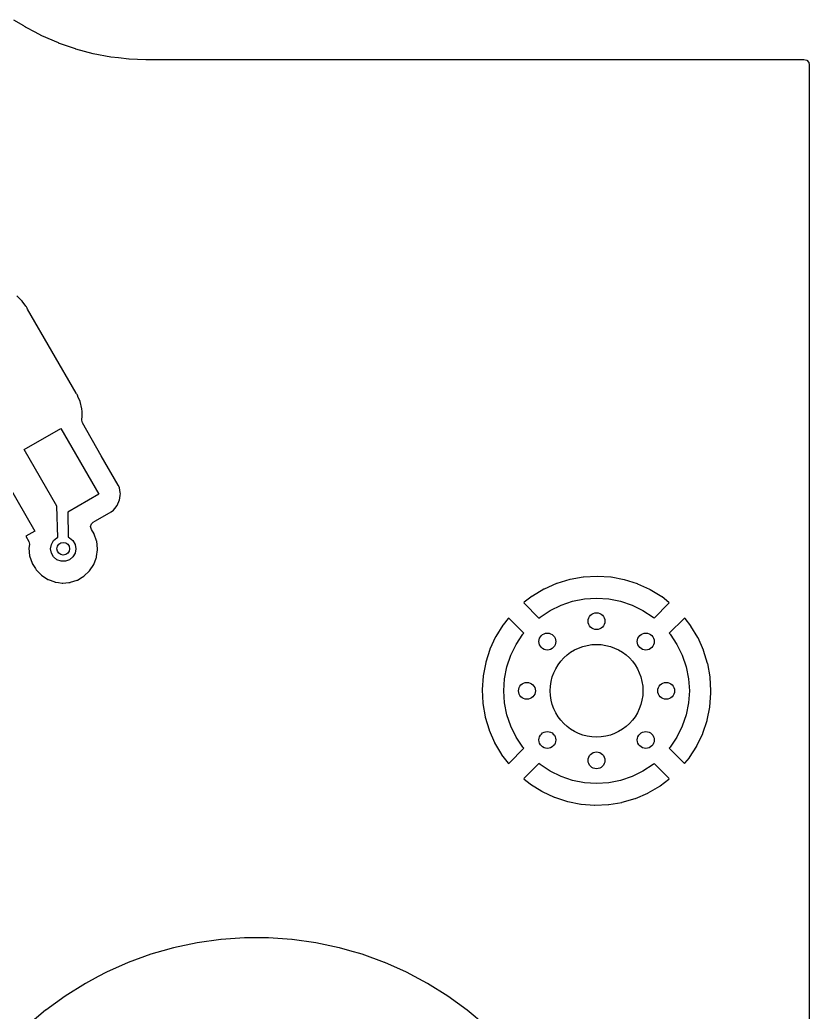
# Model space of a CAD drawing. Extents: x 144 to 253, y -181 to -52.
# Drawn here: x 225.39 to 244.1, y -83.42 to -59.89 of the extents above; entities that cross this region are included whole.
import ezdxf

# ---------------------------------------------------------------- set-up
doc = ezdxf.new("R2010")
doc.units = 0
doc.layers.add('BLACK', color=7, linetype='CONTINUOUS')

msp = doc.modelspace()

# ---------------------------------------------------------------- linework, layer by layer
at = {"layer": 'BLACK', "linetype": 'CONTINUOUS'}
for p, q in [((225.241, -59.8856), (225.477, -60.0218)), ((225.477, -60.0218), (225.494, -60.0338)), ((225.494, -60.0338), (225.51, -60.0465)), ((225.51, -60.0465), (225.521, -60.0529)), ((225.521, -60.0529), (225.525, -60.0547)), ((225.525, -60.0547), (225.526, -60.0549)), ((225.526, -60.0549), (225.537, -60.0602)), ((225.537, -60.0602), (225.746, -60.1705)), ((225.746, -60.1705), (225.903, -60.254)), ((225.903, -60.254), (225.906, -60.2549)), ((225.906, -60.2549), (225.906, -60.2549)), ((225.906, -60.2549), (226.298, -60.4259)), ((226.298, -60.4259), (226.298, -60.4259)), ((226.298, -60.4259), (226.3, -60.4269)), ((226.3, -60.4269), (226.302, -60.4276)), ((226.302, -60.4276), (226.302, -60.4276)), ((226.302, -60.4276), (226.706, -60.5689)), ((226.706, -60.5689), (226.706, -60.5689)), ((226.706, -60.5689), (226.708, -60.5697)), ((226.708, -60.5697), (226.71, -60.5703)), ((226.71, -60.5703), (226.71, -60.5703)), ((226.71, -60.5703), (227.123, -60.681)), ((227.123, -60.681), (227.123, -60.681)), ((227.123, -60.681), (227.126, -60.6816)), ((227.126, -60.6816), (227.55, -60.762)), ((227.55, -60.762), (227.729, -60.7821)), ((227.729, -60.7821), (227.978, -60.8101)), ((227.978, -60.8101), (227.978, -60.8101)), ((227.978, -60.8101), (227.98, -60.8104)), ((227.98, -60.8104), (228.38, -60.8254)), ((228.38, -60.8254), (228.39, -60.8264)), ((228.39, -60.8264), (228.39, -60.8264)), ((228.39, -60.8264), (228.395, -60.8268)), ((228.395, -60.8268), (228.4, -60.8276)), ((228.4, -60.8276), (228.406, -60.8277)), ((228.406, -60.8277), (228.407, -60.8277)), ((228.407, -60.8277), (228.407, -60.8277)), ((228.407, -60.8277), (228.412, -60.8278)), ((228.412, -60.8278), (228.44, -60.8238)), ((228.44, -60.8238), (228.458, -60.8225)), ((228.458, -60.8225), (243.976, -60.8225)), ((243.976, -60.8225), (244.044, -60.8425)), ((244.044, -60.8425), (244.091, -60.8962)), ((244.091, -60.8962), (244.102, -60.9485)), ((244.102, -60.9485), (244.102, -93.2813)), ((225.441, -66.545), (225.32, -66.4312)), ((225.446, -66.5492), (225.441, -66.545)), ((225.441, -66.545), (225.441, -66.545)), ((225.449, -66.5542), (225.446, -66.5492)), ((225.537, -66.6771), (225.449, -66.5542)), ((225.541, -66.6816), (225.537, -66.6771)), ((225.55, -66.6942), (225.541, -66.6816)), ((225.557, -66.7051), (225.55, -66.6942)), ((225.558, -66.7096), (225.557, -66.7051)), ((225.558, -66.7097), (225.558, -66.7096)), ((225.564, -66.7239), (225.558, -66.7097)), ((225.573, -66.7428), (225.564, -66.7239)), ((226.723, -68.7359), (225.573, -66.7428)), ((226.733, -68.7507), (226.723, -68.7359)), ((226.747, -68.7688), (226.733, -68.7507)), ((226.75, -68.7726), (226.747, -68.7688)), ((226.747, -68.7688), (226.747, -68.7688)), ((226.757, -68.7836), (226.75, -68.7726)), ((226.758, -68.7881), (226.757, -68.7836)), ((226.765, -68.8056), (226.758, -68.7881)), ((226.758, -68.7881), (226.758, -68.7881)), ((226.768, -68.8136), (226.765, -68.8056)), ((226.824, -68.936), (226.768, -68.8136)), ((226.864, -69.1101), (226.824, -68.936)), ((226.866, -69.1712), (226.864, -69.1101)), ((226.869, -69.2672), (226.866, -69.1712)), ((226.857, -69.3758), (226.858, -69.3613)), ((226.873, -69.4448), (226.857, -69.3758)), ((226.858, -69.3613), (226.869, -69.295)), ((226.87, -69.2889), (226.869, -69.2672)), ((226.869, -69.295), (226.87, -69.2889)), ((226.869, -69.295), (226.869, -69.295)), ((225.495, -70.0747), (226.361, -69.5747)), ((226.361, -69.5747), (227.261, -71.1336)), ((227.321, -70.2206), (226.873, -69.4448)), ((226.272, -71.4203), (225.495, -70.0747)), ((227.726, -70.921), (227.321, -70.2206)), ((224.846, -70.4497), (225.746, -72.0086)), ((227.751, -70.9783), (227.726, -70.921)), ((227.752, -70.986), (227.751, -70.9783)), ((227.77, -71.0933), (227.752, -70.986)), ((227.752, -70.986), (227.752, -70.986)), ((227.261, -71.1336), (226.525, -71.5584)), ((227.7, -71.4005), (227.757, -71.2666)), ((227.757, -71.2666), (227.762, -71.2262)), ((227.762, -71.2262), (227.771, -71.1564)), ((227.775, -71.1219), (227.77, -71.0933)), ((227.771, -71.1564), (227.775, -71.1219)), ((226.289, -72.1607), (226.272, -71.4203)), ((227.557, -71.5499), (227.608, -71.513)), ((227.608, -71.513), (227.673, -71.433)), ((227.673, -71.433), (227.694, -71.4074)), ((227.694, -71.4074), (227.7, -71.4005)), ((227.694, -71.4074), (227.694, -71.4074)), ((226.525, -71.5584), (226.539, -72.1561)), ((227.132, -71.795), (227.185, -71.765)), ((227.185, -71.765), (227.557, -71.5499)), ((227.069, -71.9026), (227.09, -71.8347)), ((227.089, -71.9709), (227.069, -71.9026)), ((227.154, -72.0758), (227.089, -71.9709)), ((227.09, -71.8347), (227.132, -71.795)), ((225.746, -72.0086), (225.533, -72.1316)), ((225.533, -72.1316), (225.602, -72.2515)), ((226.138, -72.3247), (226.191, -72.2345)), ((226.191, -72.2345), (226.27, -72.1675)), ((226.27, -72.1675), (226.289, -72.1607)), ((226.539, -72.1561), (226.57, -72.1675)), ((226.57, -72.1675), (226.65, -72.2345)), ((226.65, -72.2345), (226.702, -72.3247)), ((227.156, -72.0824), (227.154, -72.0758)), ((227.211, -72.2404), (227.156, -72.0824)), ((227.156, -72.0824), (227.156, -72.0824)), ((225.602, -72.2515), (225.618, -72.3204)), ((225.618, -72.3302), (225.607, -72.4159)), ((225.607, -72.4159), (225.624, -72.5965)), ((225.618, -72.3204), (225.618, -72.3302)), ((226.12, -72.4273), (226.138, -72.3247)), ((226.138, -72.5299), (226.12, -72.4273)), ((226.702, -72.3247), (226.72, -72.4273)), ((226.72, -72.4273), (226.702, -72.5299)), ((227.214, -72.2471), (227.211, -72.2404)), ((227.211, -72.6115), (227.233, -72.4539)), ((227.234, -72.4273), (227.214, -72.2471)), ((227.233, -72.4539), (227.234, -72.45)), ((227.233, -72.4539), (227.233, -72.4539)), ((227.234, -72.45), (227.234, -72.4273)), ((225.624, -72.5965), (225.682, -72.7686)), ((226.191, -72.6201), (226.138, -72.5299)), ((226.27, -72.6871), (226.191, -72.6201)), ((226.368, -72.7227), (226.27, -72.6871)), ((226.57, -72.6871), (226.472, -72.7227)), ((226.65, -72.6201), (226.57, -72.6871)), ((226.702, -72.5299), (226.65, -72.6201)), ((227.144, -72.7992), (227.201, -72.6493)), ((227.201, -72.6493), (227.206, -72.6362)), ((227.206, -72.6362), (227.208, -72.6296)), ((227.206, -72.6362), (227.206, -72.6362)), ((227.208, -72.6296), (227.211, -72.6115)), ((225.682, -72.7686), (225.685, -72.7746)), ((225.685, -72.7746), (225.685, -72.7746)), ((225.685, -72.7746), (225.76, -72.898)), ((225.76, -72.898), (225.776, -72.9237)), ((225.776, -72.9237), (225.781, -72.9288)), ((225.781, -72.9288), (225.781, -72.9288)), ((225.781, -72.9288), (225.838, -72.9887)), ((226.472, -72.7227), (226.368, -72.7227)), ((227.044, -72.9503), (227.144, -72.7992)), ((225.838, -72.9887), (225.902, -73.0542)), ((225.902, -73.0542), (226.053, -73.1535)), ((226.053, -73.1535), (226.06, -73.156)), ((226.06, -73.156), (226.06, -73.156)), ((226.06, -73.156), (226.217, -73.2143)), ((226.591, -73.2221), (226.75, -73.1704)), ((226.75, -73.1704), (226.756, -73.1683)), ((226.75, -73.1704), (226.75, -73.1704)), ((226.756, -73.1683), (226.866, -73.1032)), ((226.866, -73.1032), (226.906, -73.079)), ((226.906, -73.079), (226.912, -73.0754)), ((226.906, -73.079), (226.906, -73.079)), ((226.912, -73.0754), (227.044, -72.9503)), ((238.426, -73.1581), (238.12, -73.2511)), ((238.433, -73.1563), (238.426, -73.1581)), ((238.747, -73.1007), (238.433, -73.1563)), ((238.754, -73.0998), (238.747, -73.1007)), ((239.073, -73.0823), (238.754, -73.0998)), ((239.08, -73.0823), (239.073, -73.0823)), ((239.399, -73.1032), (239.08, -73.0823)), ((239.406, -73.1041), (239.399, -73.1032)), ((239.72, -73.1631), (239.406, -73.1041)), ((239.727, -73.1649), (239.72, -73.1631)), ((240.031, -73.2611), (239.727, -73.1649)), ((226.217, -73.2143), (226.217, -73.2143)), ((226.217, -73.2143), (226.223, -73.2168)), ((226.223, -73.2168), (226.307, -73.2279)), ((226.307, -73.2279), (226.396, -73.2398)), ((226.396, -73.2398), (226.396, -73.2398)), ((226.396, -73.2398), (226.403, -73.2407)), ((226.403, -73.2407), (226.41, -73.2401)), ((226.41, -73.2401), (226.553, -73.2271)), ((226.41, -73.2401), (226.41, -73.2401)), ((226.553, -73.2271), (226.584, -73.2243)), ((226.584, -73.2243), (226.591, -73.2221)), ((226.591, -73.2221), (226.591, -73.2221)), ((237.815, -73.3862), (237.541, -73.5492)), ((237.822, -73.3827), (237.815, -73.3862)), ((238.113, -73.2537), (237.822, -73.3827)), ((238.12, -73.2511), (238.113, -73.2537)), ((240.038, -73.2638), (240.031, -73.2611)), ((240.329, -73.3958), (240.038, -73.2638)), ((240.335, -73.3994), (240.329, -73.3958)), ((240.608, -73.5653), (240.335, -73.3994)), ((237.535, -73.5535), (237.349, -73.6968)), ((237.541, -73.5492), (237.535, -73.5535)), ((238.493, -73.67), (238.775, -73.6138)), ((238.775, -73.6138), (239.062, -73.595)), ((239.062, -73.595), (239.35, -73.6138)), ((239.35, -73.6138), (239.632, -73.67)), ((240.614, -73.5696), (240.608, -73.5653)), ((240.776, -73.6977), (240.614, -73.5696)), ((237.349, -73.6968), (237.34, -73.7084)), ((237.34, -73.7084), (237.347, -73.7203)), ((237.347, -73.7203), (237.698, -74.0715)), ((237.962, -73.8897), (238.221, -73.7625)), ((238.221, -73.7625), (238.493, -73.67)), ((239.632, -73.67), (239.904, -73.7625)), ((239.904, -73.7625), (240.162, -73.8897)), ((240.427, -74.0715), (240.777, -73.7212)), ((240.784, -73.7084), (240.776, -73.6977)), ((240.777, -73.7212), (240.784, -73.7084)), ((236.965, -74.0813), (236.845, -74.2321)), ((236.976, -74.0736), (236.965, -74.0813)), ((236.989, -74.0807), (236.976, -74.0736)), ((237.339, -74.4307), (236.989, -74.0807)), ((237.698, -74.0715), (237.723, -74.0496)), ((237.723, -74.0496), (237.962, -73.8897)), ((240.162, -73.8897), (240.402, -74.0496)), ((240.402, -74.0496), (240.427, -74.0715)), ((241.137, -74.0797), (240.786, -74.4307)), ((241.149, -74.0732), (241.137, -74.0797)), ((241.16, -74.0816), (241.149, -74.0732)), ((241.296, -74.2554), (241.16, -74.0816)), ((236.841, -74.2383), (236.674, -74.5098)), ((236.845, -74.2321), (236.841, -74.2383)), ((241.3, -74.2616), (241.296, -74.2554)), ((241.465, -74.5348), (241.3, -74.2616)), ((236.67, -74.5164), (236.536, -74.8061)), ((236.674, -74.5098), (236.67, -74.5164)), ((237.157, -74.695), (237.317, -74.4557)), ((237.317, -74.4557), (237.339, -74.4307)), ((240.786, -74.4307), (240.808, -74.4557)), ((240.808, -74.4557), (240.968, -74.695)), ((241.468, -74.5416), (241.465, -74.5348)), ((241.599, -74.8326), (241.468, -74.5416)), ((236.534, -74.8131), (236.436, -75.1167)), ((236.536, -74.8061), (236.534, -74.8131)), ((237.03, -74.9531), (237.157, -74.695)), ((240.968, -74.695), (241.095, -74.9531)), ((236.937, -75.2256), (237.03, -74.9531)), ((241.095, -74.9531), (241.188, -75.2256)), ((241.601, -74.8397), (241.599, -74.8326)), ((241.696, -75.1443), (241.601, -74.8397)), ((236.434, -75.124), (236.373, -75.4372)), ((236.436, -75.1167), (236.434, -75.124)), ((236.881, -75.5078), (236.937, -75.2256)), ((241.188, -75.2256), (241.244, -75.5078)), ((241.698, -75.1516), (241.696, -75.1443)), ((241.755, -75.4654), (241.698, -75.1516)), ((236.372, -75.4447), (236.35, -75.7628)), ((236.373, -75.4372), (236.372, -75.4447)), ((236.862, -75.795), (236.881, -75.5078)), ((241.244, -75.5078), (241.262, -75.795)), ((241.756, -75.4729), (241.755, -75.4654)), ((241.775, -75.7928), (241.756, -75.4729)), ((236.35, -75.7628), (236.35, -75.7704)), ((236.35, -75.7704), (236.366, -76.0889)), ((236.881, -76.0822), (236.862, -75.795)), ((241.262, -75.795), (241.244, -76.0822)), ((241.749, -76.1735), (241.775, -75.8541)), ((241.775, -75.7972), (241.775, -75.7928)), ((241.775, -75.8496), (241.775, -75.7972)), ((241.775, -75.8541), (241.775, -75.8496)), ((236.366, -76.0889), (236.367, -76.0964)), ((236.367, -76.0964), (236.421, -76.4108)), ((236.937, -76.3644), (236.881, -76.0822)), ((241.244, -76.0822), (241.188, -76.3644)), ((241.684, -76.4934), (241.748, -76.181)), ((241.748, -76.181), (241.749, -76.1735)), ((236.421, -76.4108), (236.422, -76.4181)), ((236.422, -76.4181), (236.514, -76.7237)), ((237.03, -76.6369), (236.937, -76.3644)), ((241.188, -76.3644), (241.095, -76.6369)), ((237.157, -76.895), (237.03, -76.6369)), ((241.095, -76.6369), (240.968, -76.895)), ((241.581, -76.8033), (241.682, -76.5008)), ((241.682, -76.5008), (241.684, -76.4934)), ((236.514, -76.7237), (236.516, -76.7308)), ((236.516, -76.7308), (236.644, -77.0232)), ((237.317, -77.1343), (237.157, -76.895)), ((240.968, -76.895), (240.808, -77.1343)), ((241.442, -77.0985), (241.578, -76.8103)), ((241.578, -76.8103), (241.581, -76.8033)), ((236.644, -77.0232), (236.647, -77.0299)), ((236.647, -77.0299), (236.809, -77.3049)), ((236.988, -77.5107), (237.339, -77.1593)), ((237.339, -77.1593), (237.317, -77.1343)), ((240.808, -77.1343), (240.786, -77.1593)), ((240.786, -77.1593), (241.136, -77.5091)), ((241.268, -77.3749), (241.438, -77.1052)), ((241.438, -77.1052), (241.442, -77.0985)), ((236.809, -77.3049), (236.813, -77.3111)), ((236.813, -77.3111), (236.964, -77.5089)), ((241.159, -77.5089), (241.263, -77.3811)), ((241.263, -77.3811), (241.268, -77.3749)), ((236.964, -77.5089), (236.975, -77.5174)), ((236.975, -77.5174), (236.988, -77.5107)), ((237.698, -77.5185), (237.348, -77.8684)), ((237.723, -77.5404), (237.698, -77.5185)), ((237.962, -77.7003), (237.723, -77.5404)), ((240.402, -77.5404), (240.162, -77.7003)), ((240.427, -77.5185), (240.402, -77.5404)), ((240.779, -77.8703), (240.427, -77.5185)), ((241.136, -77.5091), (241.149, -77.5162)), ((241.149, -77.5162), (241.159, -77.5089)), ((237.348, -77.8684), (237.341, -77.8814)), ((237.341, -77.8814), (237.349, -77.8919)), ((238.221, -77.8275), (237.962, -77.7003)), ((238.493, -77.92), (238.221, -77.8275)), ((239.904, -77.8275), (239.632, -77.92)), ((240.162, -77.7003), (239.904, -77.8275)), ((240.777, -77.8939), (240.785, -77.8825)), ((240.785, -77.8825), (240.779, -77.8703)), ((237.349, -77.8919), (237.488, -78.004)), ((237.488, -78.004), (237.494, -78.0084)), ((237.494, -78.0084), (237.765, -78.1772)), ((238.775, -77.9762), (238.493, -77.92)), ((239.062, -77.995), (238.775, -77.9762)), ((239.35, -77.9762), (239.062, -77.995)), ((239.632, -77.92), (239.35, -77.9762)), ((240.285, -78.2168), (240.561, -78.0566)), ((240.561, -78.0566), (240.567, -78.0524)), ((240.567, -78.0524), (240.777, -77.8939)), ((237.765, -78.1772), (237.771, -78.1808)), ((237.771, -78.1808), (238.06, -78.3158)), ((238.06, -78.3158), (238.067, -78.3186)), ((238.067, -78.3186), (238.37, -78.418)), ((239.672, -78.4384), (239.978, -78.3486)), ((239.978, -78.3486), (239.985, -78.3461)), ((239.985, -78.3461), (240.278, -78.2202)), ((240.278, -78.2202), (240.285, -78.2168)), ((238.37, -78.418), (238.378, -78.4199)), ((238.378, -78.4199), (238.691, -78.4821)), ((238.691, -78.4821), (238.698, -78.4831)), ((238.698, -78.4831), (239.016, -78.5073)), ((239.016, -78.5073), (239.024, -78.5074)), ((239.024, -78.5074), (239.342, -78.4933)), ((239.342, -78.4933), (239.35, -78.4925)), ((239.35, -78.4925), (239.664, -78.4401)), ((239.664, -78.4401), (239.672, -78.4384)), ((229.591, -81.7703), (229.037, -81.888)), ((230.152, -81.6915), (229.591, -81.7703)), ((230.164, -81.6907), (230.152, -81.6915)), ((230.715, -81.6522), (230.164, -81.6907)), ((230.717, -81.652), (230.715, -81.6522)), ((230.715, -81.6522), (230.715, -81.6522)), ((231.283, -81.652), (230.717, -81.652)), ((231.285, -81.6522), (231.283, -81.652)), ((231.836, -81.6907), (231.285, -81.6522)), ((231.285, -81.6522), (231.285, -81.6522)), ((231.848, -81.6915), (231.836, -81.6907)), ((232.409, -81.7703), (231.848, -81.6915)), ((232.963, -81.888), (232.409, -81.7703)), ((228.493, -82.0441), (227.961, -82.2378)), ((228.784, -81.9607), (228.493, -82.0441)), ((229.035, -81.8887), (228.784, -81.9607)), ((229.037, -81.888), (229.035, -81.8887)), ((229.035, -81.8887), (229.035, -81.8887)), ((232.965, -81.8887), (232.963, -81.888)), ((233.216, -81.9607), (232.965, -81.8887)), ((232.965, -81.8887), (232.965, -81.8887)), ((233.507, -82.0441), (233.216, -81.9607)), ((234.039, -82.2378), (233.507, -82.0441)), ((227.959, -82.2387), (227.446, -82.4672)), ((227.961, -82.2378), (227.959, -82.2387)), ((227.959, -82.2387), (227.959, -82.2387)), ((234.041, -82.2387), (234.039, -82.2378)), ((234.554, -82.4672), (234.041, -82.2387)), ((234.041, -82.2387), (234.041, -82.2387)), ((227.25, -82.5711), (226.944, -82.734)), ((227.442, -82.4692), (227.25, -82.5711)), ((227.444, -82.4681), (227.442, -82.4692)), ((227.442, -82.4692), (227.442, -82.4692)), ((227.446, -82.4672), (227.444, -82.4681)), ((227.446, -82.4672), (227.446, -82.4672)), ((234.556, -82.4681), (234.554, -82.4672)), ((234.554, -82.4672), (234.554, -82.4672)), ((234.558, -82.4692), (234.556, -82.4681)), ((234.75, -82.5711), (234.558, -82.4692)), ((234.558, -82.4692), (234.558, -82.4692)), ((235.056, -82.734), (234.75, -82.5711)), ((226.944, -82.734), (226.463, -83.0341)), ((235.537, -83.0341), (235.056, -82.734)), ((226.462, -83.0354), (226.007, -83.3656)), ((226.463, -83.0341), (226.462, -83.0354)), ((226.462, -83.0354), (226.462, -83.0354)), ((235.538, -83.0354), (235.537, -83.0341)), ((235.993, -83.3656), (235.538, -83.0354)), ((235.538, -83.0354), (235.538, -83.0354)), ((226.003, -83.3683), (225.573, -83.7295)), ((226.005, -83.3669), (226.003, -83.3683)), ((226.003, -83.3683), (226.003, -83.3683)), ((226.007, -83.3656), (226.005, -83.3669)), ((226.007, -83.3656), (226.007, -83.3656)), ((235.995, -83.3669), (235.993, -83.3656)), ((235.993, -83.3656), (235.993, -83.3656)), ((235.997, -83.3683), (235.995, -83.3669)), ((236.427, -83.7295), (235.997, -83.3683)), ((235.997, -83.3683), (235.997, -83.3683))]:
    msp.add_line(p, q, dxfattribs=at)
at = {"layer": 'BLACK'}
for centre, radius in [((226.42, -72.4273), 0.15), ((239.062, -74.145), 0.2), ((237.896, -74.6283), 0.2), ((240.229, -74.6283), 0.2), ((239.062, -75.795), 1.1), ((237.412, -75.795), 0.2), ((240.712, -75.795), 0.2), ((237.896, -76.9617), 0.2), ((240.229, -76.9617), 0.2), ((239.062, -77.445), 0.2)]:
    msp.add_circle(centre, radius, dxfattribs=at)

doc.saveas('drawing.dxf')
